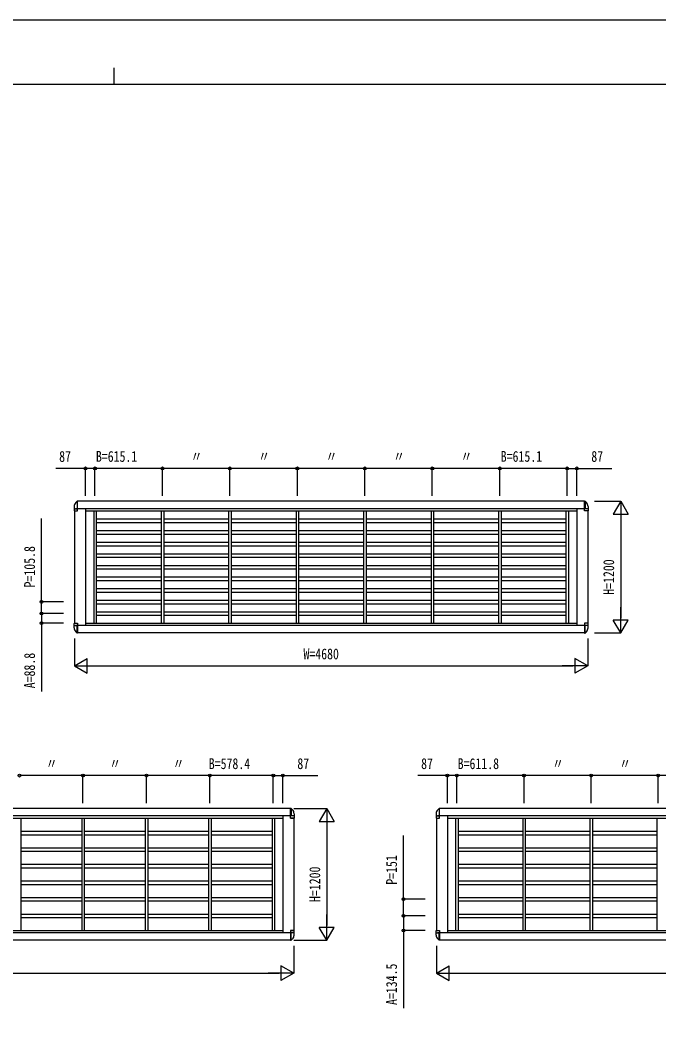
# Model space of a CAD drawing. Units: millimetres, scale not verified. Extents: x -12615 to 12615, y -8910 to 8910.
# Drawn here: x -870 to 4953, y -274 to 8910 of the extents above; entities that cross this region are included whole.
import ezdxf
from ezdxf.enums import TextEntityAlignment as Align

# ---------------------------------------------------------------- set-up
doc = ezdxf.new("R2010")
doc.units = ezdxf.units.MM
doc.header["$LTSCALE"] = 30
for name, color, linetype in [('0-2_YKK_A1', 4, 'Continuous'), ('0-3_YKK_D', 6, 'Continuous'), ('0-4_YKK_ZWAK', 7, 'Continuous')]:
    doc.layers.add(name, color=color, linetype=linetype)
doc.styles.add('ＭＳ ゴシック', font='')
doc.styles.get('ＭＳ ゴシック').set_extended_font_data('MS Gothic')

msp = doc.modelspace()

# ---------------------------------------------------------------- linework, layer by layer
at = {"layer": '0-2_YKK_A1'}
for p, q in [((-350.94, 4525.3), (-362.8, 4513.44)), ((-345.94, 4525.3), (-350.94, 4525.3)), ((-350.94, 4525.3), (-350.94, 4457)), ((-345.94, 4437), (-345.94, 4525.3)), ((4276.06, 4525), (-345.94, 4525)), ((4276.06, 4525.3), (4281.06, 4525.3)), ((4276.06, 4437), (4276.06, 4525.3)), ((4281.06, 4525.3), (4281.06, 4457)), ((4281.06, 4525.3), (4292.91, 4513.44)), ((-377.44, 4478.09), (-377.44, 4438)), ((-376.44, 4437), (-345.94, 4437)), ((-375.44, 4457), (-345.94, 4457)), ((-374.94, 4437), (-374.94, 3413)), ((4295.06, 4457), (-364.94, 4457)), ((-274.94, 4457), (-274.94, 3395)), ((-274.94, 4437), (4205.06, 4437)), ((-199.44, 4437), (-199.44, 3413)), ((-176.44, 4437), (-176.44, 3413)), ((415.7, 4437), (415.7, 3413)), ((438.7, 4437), (438.7, 3413)), ((1030.84, 4437), (1030.84, 3413)), ((1053.84, 4437), (1053.84, 3413)), ((1645.99, 4437), (1645.99, 3413)), ((1668.99, 4437), (1668.99, 3413)), ((2261.13, 4437), (2261.13, 3413)), ((2284.13, 4437), (2284.13, 3413)), ((2876.27, 4437), (2876.27, 3413)), ((2899.27, 4437), (2899.27, 3413)), ((3491.42, 4437), (3491.42, 3413)), ((3514.42, 4437), (3514.42, 3413)), ((4106.56, 4437), (4106.56, 3413)), ((4129.56, 4437), (4129.56, 3413)), ((4205.06, 4457), (4205.06, 3395)), ((4305.56, 4457), (4276.06, 4457)), ((4306.56, 4437), (4276.06, 4437)), ((4305.06, 4437), (4305.06, 3413)), ((4307.56, 4478.09), (4307.56, 4438)), ((-176.44, 4364.2), (415.7, 4364.2)), ((-176.44, 4332.2), (415.7, 4332.2)), ((438.7, 4364.2), (1030.84, 4364.2)), ((438.7, 4332.2), (1030.84, 4332.2)), ((1053.84, 4364.2), (1645.99, 4364.2)), ((1053.84, 4332.2), (1645.99, 4332.2)), ((1668.99, 4364.2), (2261.13, 4364.2)), ((1668.99, 4332.2), (2261.13, 4332.2)), ((2284.13, 4364.2), (2876.27, 4364.2)), ((2284.13, 4332.2), (2876.27, 4332.2)), ((2899.27, 4364.2), (3491.42, 4364.2)), ((2899.27, 4332.2), (3491.42, 4332.2)), ((3514.42, 4364.2), (4106.56, 4364.2)), ((3514.42, 4332.2), (4106.56, 4332.2)), ((-176.44, 4258.4), (415.7, 4258.4)), ((-176.44, 4226.4), (415.7, 4226.4)), ((438.7, 4258.4), (1030.84, 4258.4)), ((438.7, 4226.4), (1030.84, 4226.4)), ((1053.84, 4258.4), (1645.99, 4258.4)), ((1053.84, 4226.4), (1645.99, 4226.4)), ((1668.99, 4258.4), (2261.13, 4258.4)), ((1668.99, 4226.4), (2261.13, 4226.4)), ((2284.13, 4258.4), (2876.27, 4258.4)), ((2284.13, 4226.4), (2876.27, 4226.4)), ((2899.27, 4258.4), (3491.42, 4258.4)), ((2899.27, 4226.4), (3491.42, 4226.4)), ((3514.42, 4258.4), (4106.56, 4258.4)), ((3514.42, 4226.4), (4106.56, 4226.4)), ((-176.44, 4152.6), (415.7, 4152.6)), ((438.7, 4152.6), (1030.84, 4152.6)), ((1053.84, 4152.6), (1645.99, 4152.6)), ((1668.99, 4152.6), (2261.13, 4152.6)), ((2284.13, 4152.6), (2876.27, 4152.6)), ((2899.27, 4152.6), (3491.42, 4152.6)), ((3514.42, 4152.6), (4106.56, 4152.6)), ((-176.44, 4120.6), (415.7, 4120.6)), ((-176.44, 4046.8), (415.7, 4046.8)), ((438.7, 4120.6), (1030.84, 4120.6)), ((438.7, 4046.8), (1030.84, 4046.8)), ((1053.84, 4120.6), (1645.99, 4120.6)), ((1053.84, 4046.8), (1645.99, 4046.8)), ((1668.99, 4120.6), (2261.13, 4120.6)), ((1668.99, 4046.8), (2261.13, 4046.8)), ((2284.13, 4120.6), (2876.27, 4120.6)), ((2284.13, 4046.8), (2876.27, 4046.8)), ((2899.27, 4120.6), (3491.42, 4120.6)), ((2899.27, 4046.8), (3491.42, 4046.8)), ((3514.42, 4120.6), (4106.56, 4120.6)), ((3514.42, 4046.8), (4106.56, 4046.8)), ((-176.44, 4014.8), (415.7, 4014.8)), ((438.7, 4014.8), (1030.84, 4014.8)), ((1053.84, 4014.8), (1645.99, 4014.8)), ((1668.99, 4014.8), (2261.13, 4014.8)), ((2284.13, 4014.8), (2876.27, 4014.8)), ((2899.27, 4014.8), (3491.42, 4014.8)), ((3514.42, 4014.8), (4106.56, 4014.8)), ((-176.44, 3941), (415.7, 3941)), ((-176.44, 3909), (415.7, 3909)), ((438.7, 3941), (1030.84, 3941)), ((438.7, 3909), (1030.84, 3909)), ((1053.84, 3941), (1645.99, 3941)), ((1053.84, 3909), (1645.99, 3909)), ((1668.99, 3941), (2261.13, 3941)), ((1668.99, 3909), (2261.13, 3909)), ((2284.13, 3941), (2876.27, 3941)), ((2284.13, 3909), (2876.27, 3909)), ((2899.27, 3941), (3491.42, 3941)), ((2899.27, 3909), (3491.42, 3909)), ((3514.42, 3941), (4106.56, 3941)), ((3514.42, 3909), (4106.56, 3909)), ((-176.44, 3835.2), (415.7, 3835.2)), ((-176.44, 3803.2), (415.7, 3803.2)), ((438.7, 3835.2), (1030.84, 3835.2)), ((438.7, 3803.2), (1030.84, 3803.2)), ((1053.84, 3835.2), (1645.99, 3835.2)), ((1053.84, 3803.2), (1645.99, 3803.2)), ((1668.99, 3835.2), (2261.13, 3835.2)), ((1668.99, 3803.2), (2261.13, 3803.2)), ((2284.13, 3835.2), (2876.27, 3835.2)), ((2284.13, 3803.2), (2876.27, 3803.2)), ((2899.27, 3835.2), (3491.42, 3835.2)), ((2899.27, 3803.2), (3491.42, 3803.2)), ((3514.42, 3835.2), (4106.56, 3835.2)), ((3514.42, 3803.2), (4106.56, 3803.2)), ((-176.44, 3729.4), (415.7, 3729.4)), ((-176.44, 3697.4), (415.7, 3697.4)), ((438.7, 3729.4), (1030.84, 3729.4)), ((438.7, 3697.4), (1030.84, 3697.4)), ((1053.84, 3729.4), (1645.99, 3729.4)), ((1053.84, 3697.4), (1645.99, 3697.4)), ((1668.99, 3729.4), (2261.13, 3729.4)), ((1668.99, 3697.4), (2261.13, 3697.4)), ((2284.13, 3729.4), (2876.27, 3729.4)), ((2284.13, 3697.4), (2876.27, 3697.4)), ((2899.27, 3729.4), (3491.42, 3729.4)), ((2899.27, 3697.4), (3491.42, 3697.4)), ((3514.42, 3729.4), (4106.56, 3729.4)), ((3514.42, 3697.4), (4106.56, 3697.4)), ((-176.44, 3623.6), (415.7, 3623.6)), ((-176.44, 3591.6), (415.7, 3591.6)), ((438.7, 3623.6), (1030.84, 3623.6)), ((438.7, 3591.6), (1030.84, 3591.6)), ((1053.84, 3623.6), (1645.99, 3623.6)), ((1053.84, 3591.6), (1645.99, 3591.6)), ((1668.99, 3623.6), (2261.13, 3623.6)), ((1668.99, 3591.6), (2261.13, 3591.6)), ((2284.13, 3623.6), (2876.27, 3623.6)), ((2284.13, 3591.6), (2876.27, 3591.6)), ((2899.27, 3623.6), (3491.42, 3623.6)), ((2899.27, 3591.6), (3491.42, 3591.6)), ((3514.42, 3623.6), (4106.56, 3623.6)), ((3514.42, 3591.6), (4106.56, 3591.6)), ((-176.44, 3517.8), (415.7, 3517.8)), ((438.7, 3517.8), (1030.84, 3517.8)), ((1053.84, 3517.8), (1645.99, 3517.8)), ((1668.99, 3517.8), (2261.13, 3517.8)), ((2284.13, 3517.8), (2876.27, 3517.8)), ((2899.27, 3517.8), (3491.42, 3517.8)), ((3514.42, 3517.8), (4106.56, 3517.8)), ((-377.44, 3371.91), (-377.44, 3412)), ((-376.44, 3413), (-345.94, 3413)), ((-345.94, 3413), (-345.94, 3324.7)), ((-274.94, 3413), (4205.06, 3413)), ((-176.44, 3485.8), (415.7, 3485.8)), ((438.7, 3485.8), (1030.84, 3485.8)), ((1053.84, 3485.8), (1645.99, 3485.8)), ((1668.99, 3485.8), (2261.13, 3485.8)), ((2284.13, 3485.8), (2876.27, 3485.8)), ((2899.27, 3485.8), (3491.42, 3485.8)), ((3514.42, 3485.8), (4106.56, 3485.8)), ((4306.56, 3413), (4276.06, 3413)), ((4276.06, 3413), (4276.06, 3324.7)), ((4307.56, 3371.91), (4307.56, 3412)), ((-375.44, 3393), (-345.94, 3393)), ((4295.06, 3393), (-364.94, 3393)), ((-350.94, 3324.7), (-362.8, 3336.56)), ((-350.94, 3324.7), (-350.94, 3393)), ((-345.94, 3324.7), (-350.94, 3324.7)), ((4276.06, 3325), (-345.94, 3325)), ((4305.56, 3393), (4276.06, 3393)), ((4276.06, 3324.7), (4281.06, 3324.7)), ((4281.06, 3324.7), (4281.06, 3393)), ((4281.06, 3324.7), (4292.91, 3336.56)), ((1627.56, 1657), (-3944.94, 1657)), ((1601.36, 1725), (-3925.94, 1725)), ((1525.06, 1657), (1525.06, 595)), ((1596.06, 1725.3), (1601.06, 1725.3)), ((1596.06, 1637), (1596.06, 1725.3)), ((1625.56, 1657), (1596.06, 1657)), ((1601.06, 1725.3), (1601.06, 1657)), ((1601.06, 1725.3), (1612.91, 1713.44)), ((1627.56, 1678.09), (1627.56, 1638)), ((2922.56, 1678.09), (2922.56, 1638)), ((2924.56, 1657), (2954.06, 1657)), ((8776.06, 1657), (2935.06, 1657)), ((2949.06, 1725.3), (2937.2, 1713.44)), ((2954.06, 1725.3), (2949.06, 1725.3)), ((2949.06, 1725.3), (2949.06, 1657)), ((2954.06, 1637), (2954.06, 1725.3)), ((8776.06, 1725), (2954.06, 1725)), ((3025.06, 1657), (3025.06, 593)), ((-3854.94, 1637), (1525.06, 1637)), ((-864.22, 1637), (-864.22, 613)), ((-308.77, 1637), (-308.77, 613)), ((-285.77, 1637), (-285.77, 613)), ((269.67, 1637), (269.67, 613)), ((292.67, 1637), (292.67, 613)), ((848.11, 1637), (848.11, 613)), ((871.11, 1637), (871.11, 613)), ((1426.56, 1637), (1426.56, 613)), ((1449.56, 1637), (1449.56, 613)), ((1596.06, 1637), (1626.56, 1637)), ((1626.56, 1637), (1596.06, 1637)), ((1625.06, 1637), (1625.06, 613)), ((2923.56, 1637), (2954.06, 1637)), ((2925.06, 1637), (2925.06, 613)), ((3025.06, 1637), (8705.06, 1637)), ((3100.56, 1637), (3100.56, 613)), ((3123.56, 1637), (3123.56, 613)), ((3712.34, 1637), (3712.34, 613)), ((3735.34, 1637), (3735.34, 613)), ((4324.11, 1637), (4324.11, 613)), ((4347.11, 1637), (4347.11, 613)), ((4935.89, 1637), (4935.89, 613)), ((-864.22, 1518.5), (-308.77, 1518.5)), ((-864.22, 1486.5), (-308.77, 1486.5)), ((-285.77, 1518.5), (269.67, 1518.5)), ((-285.77, 1486.5), (269.67, 1486.5)), ((292.67, 1518.5), (848.11, 1518.5)), ((292.67, 1486.5), (848.11, 1486.5)), ((871.11, 1518.5), (1426.56, 1518.5)), ((871.11, 1486.5), (1426.56, 1486.5)), ((3123.56, 1518.5), (3712.34, 1518.5)), ((3123.56, 1486.5), (3712.34, 1486.5)), ((3735.34, 1518.5), (4324.11, 1518.5)), ((3735.34, 1486.5), (4324.11, 1486.5)), ((4347.11, 1518.5), (4935.89, 1518.5)), ((4347.11, 1486.5), (4935.89, 1486.5)), ((-864.22, 1367.5), (-308.77, 1367.5)), ((-864.22, 1335.5), (-308.77, 1335.5)), ((-285.77, 1367.5), (269.67, 1367.5)), ((-285.77, 1335.5), (269.67, 1335.5)), ((292.67, 1367.5), (848.11, 1367.5)), ((292.67, 1335.5), (848.11, 1335.5)), ((871.11, 1367.5), (1426.56, 1367.5)), ((871.11, 1335.5), (1426.56, 1335.5)), ((3123.56, 1367.5), (3712.34, 1367.5)), ((3123.56, 1335.5), (3712.34, 1335.5)), ((3735.34, 1367.5), (4324.11, 1367.5)), ((3735.34, 1335.5), (4324.11, 1335.5)), ((4347.11, 1367.5), (4935.89, 1367.5)), ((4347.11, 1335.5), (4935.89, 1335.5)), ((-864.22, 1216.5), (-308.77, 1216.5)), ((-285.77, 1216.5), (269.67, 1216.5)), ((292.67, 1216.5), (848.11, 1216.5)), ((871.11, 1216.5), (1426.56, 1216.5)), ((3123.56, 1216.5), (3712.34, 1216.5)), ((3735.34, 1216.5), (4324.11, 1216.5)), ((4347.11, 1216.5), (4935.89, 1216.5)), ((-864.22, 1184.5), (-308.77, 1184.5)), ((-285.77, 1184.5), (269.67, 1184.5)), ((292.67, 1184.5), (848.11, 1184.5)), ((871.11, 1184.5), (1426.56, 1184.5)), ((3123.56, 1184.5), (3712.34, 1184.5)), ((3735.34, 1184.5), (4324.11, 1184.5)), ((4347.11, 1184.5), (4935.89, 1184.5)), ((-864.22, 1065.5), (-308.77, 1065.5)), ((-864.22, 1033.5), (-308.77, 1033.5)), ((-285.77, 1065.5), (269.67, 1065.5)), ((-285.77, 1033.5), (269.67, 1033.5)), ((292.67, 1065.5), (848.11, 1065.5)), ((292.67, 1033.5), (848.11, 1033.5)), ((871.11, 1065.5), (1426.56, 1065.5)), ((871.11, 1033.5), (1426.56, 1033.5)), ((3123.56, 1065.5), (3712.34, 1065.5)), ((3123.56, 1033.5), (3712.34, 1033.5)), ((3735.34, 1065.5), (4324.11, 1065.5)), ((3735.34, 1033.5), (4324.11, 1033.5)), ((4347.11, 1065.5), (4935.89, 1065.5)), ((4347.11, 1033.5), (4935.89, 1033.5)), ((-864.22, 914.5), (-308.77, 914.5)), ((-864.22, 882.5), (-308.77, 882.5)), ((-285.77, 914.5), (269.67, 914.5)), ((-285.77, 882.5), (269.67, 882.5)), ((292.67, 914.5), (848.11, 914.5)), ((292.67, 882.5), (848.11, 882.5)), ((871.11, 914.5), (1426.56, 914.5)), ((871.11, 882.5), (1426.56, 882.5)), ((3123.56, 914.5), (3712.34, 914.5)), ((3123.56, 882.5), (3712.34, 882.5)), ((3735.34, 914.5), (4324.11, 914.5)), ((3735.34, 882.5), (4324.11, 882.5)), ((4347.11, 914.5), (4935.89, 914.5)), ((4347.11, 882.5), (4935.89, 882.5)), ((-864.22, 763.5), (-308.77, 763.5)), ((-285.77, 763.5), (269.67, 763.5)), ((292.67, 763.5), (848.11, 763.5)), ((871.11, 763.5), (1426.56, 763.5)), ((3123.56, 763.5), (3712.34, 763.5)), ((3735.34, 763.5), (4324.11, 763.5)), ((4347.11, 763.5), (4935.89, 763.5)), ((-864.22, 731.5), (-308.77, 731.5)), ((-285.77, 731.5), (269.67, 731.5)), ((292.67, 731.5), (848.11, 731.5)), ((871.11, 731.5), (1426.56, 731.5)), ((3123.56, 731.5), (3712.34, 731.5)), ((3735.34, 731.5), (4324.11, 731.5)), ((4347.11, 731.5), (4935.89, 731.5)), ((1627.56, 593), (-3944.94, 593)), ((-3854.94, 613), (1525.06, 613)), ((1596.06, 613), (1626.56, 613)), ((1626.56, 613), (1596.06, 613)), ((1596.06, 613), (1596.06, 524.7)), ((1625.56, 593), (1596.06, 593)), ((1601.06, 524.7), (1601.06, 593)), ((1627.56, 571.91), (1627.56, 612)), ((2922.56, 571.91), (2922.56, 612)), ((2923.56, 613), (2954.06, 613)), ((2924.56, 593), (2954.06, 593)), ((8776.06, 593), (2935.06, 593)), ((2949.06, 524.7), (2949.06, 593)), ((2954.06, 613), (2954.06, 524.7)), ((3025.06, 613), (8705.06, 613)), ((1601.36, 525), (-3925.94, 525)), ((1596.06, 524.7), (1601.06, 524.7)), ((1601.06, 524.7), (1612.91, 536.56)), ((2949.06, 524.7), (2937.2, 536.56)), ((2954.06, 524.7), (2949.06, 524.7)), ((8776.06, 525), (2954.06, 525))]:
    msp.add_line(p, q, dxfattribs=at)
for centre, radius, start, end in [((-327.44, 4478.09), 50, 135, 180), ((4257.56, 4478.09), 50, 0, 45), ((-376.44, 4438), 1, 180, 270), ((4306.56, 4438), 1, 270, 0), ((-376.44, 3412), 1, 90, 180), ((4306.56, 3412), 1, 0, 90), ((-327.44, 3371.91), 50, 180, 225), ((4257.56, 3371.91), 50, 315, 0), ((1577.56, 1678.09), 50, 0, 45), ((2972.56, 1678.09), 50, 135, 180), ((1626.56, 1638), 1, 270, 0), ((2923.56, 1638), 1, 180, 270), ((1577.56, 571.91), 50, 315, 0), ((1626.56, 612), 1, 0, 90), ((2923.56, 612), 1, 90, 180), ((2972.56, 571.91), 50, 180, 225)]:
    msp.add_arc(centre, radius, start, end, dxfattribs=at)
at = {"layer": '0-3_YKK_D'}
for p, q in [((-274.94, 4575), (-274.94, 4826)), ((-187.94, 4575), (-187.94, 4826)), ((-187.94, 4575), (-187.94, 4826)), ((427.2, 4825), (-187.94, 4825)), ((427.2, 4575), (427.2, 4826)), ((427.2, 4575), (427.2, 4826)), ((1042.34, 4825), (427.2, 4825)), ((1042.34, 4575), (1042.34, 4826)), ((1042.34, 4575), (1042.34, 4826)), ((1657.49, 4825), (1042.34, 4825)), ((1657.49, 4575), (1657.49, 4826)), ((1657.49, 4575), (1657.49, 4826)), ((2272.63, 4825), (1657.49, 4825)), ((2272.63, 4575), (2272.63, 4826)), ((2272.63, 4575), (2272.63, 4826)), ((2887.77, 4825), (2272.63, 4825)), ((2887.77, 4575), (2887.77, 4826)), ((2887.77, 4575), (2887.77, 4826)), ((3502.92, 4825), (2887.77, 4825)), ((3502.92, 4575), (3502.92, 4826)), ((3502.92, 4575), (3502.92, 4826)), ((4118.06, 4825), (3502.92, 4825)), ((4118.06, 4575), (4118.06, 4826)), ((4118.06, 4575), (4118.06, 4826)), ((4205.06, 4575), (4205.06, 4826)), ((4365.06, 4525), (4606.06, 4525)), ((4605.06, 4525), (4537.56, 4408.09)), ((4605.06, 4525), (4672.56, 4408.09)), ((4605.06, 4525), (4605.06, 4291.17)), ((4537.56, 4408.09), (4672.56, 4408.09)), ((4605.06, 4390), (4605.06, 3460)), ((-475.94, 3607.6), (-675.94, 3607.6)), ((-475.94, 3501.8), (-675.94, 3501.8)), ((-475.94, 3501.8), (-675.94, 3501.8)), ((4605.06, 3325), (4605.06, 3558.83)), ((-475.94, 3413), (-675.94, 3413)), ((4605.06, 3325), (4537.56, 3441.91)), ((4672.56, 3441.91), (4537.56, 3441.91)), ((4605.06, 3325), (4672.56, 3441.91)), ((4365.06, 3325), (4606.06, 3325)), ((-374.94, 3275), (-374.94, 3024)), ((4305.06, 3275), (4305.06, 3024)), ((-374.94, 3025), (-258.03, 3092.5)), ((-258.03, 2957.5), (-258.03, 3092.5)), ((4305.06, 3025), (4188.15, 3092.5)), ((4188.15, 3092.5), (4188.15, 2957.5)), ((-374.94, 3025), (-258.03, 2957.5)), ((-374.94, 3025), (-141.11, 3025)), ((-239.94, 3025), (4170.06, 3025)), ((4305.06, 3025), (4071.23, 3025)), ((4305.06, 3025), (4188.15, 2957.5)), ((-297.27, 2025), (-875.72, 2025)), ((-297.27, 1775), (-297.27, 2026)), ((-297.27, 1775), (-297.27, 2026)), ((281.17, 2025), (-297.27, 2025)), ((281.17, 1775), (281.17, 2026)), ((281.17, 1775), (281.17, 2026)), ((859.61, 2025), (281.17, 2025)), ((859.61, 1775), (859.61, 2026)), ((859.61, 1775), (859.61, 2026)), ((1438.06, 2025), (859.61, 2025)), ((1438.06, 1775), (1438.06, 2026)), ((1438.06, 1775), (1438.06, 2026)), ((1525.06, 1775), (1525.06, 2026)), ((3025.06, 1775), (3025.06, 2026)), ((3112.06, 1775), (3112.06, 2026)), ((3112.06, 1775), (3112.06, 2026)), ((3723.84, 2025), (3112.06, 2025)), ((3723.84, 1775), (3723.84, 2026)), ((3723.84, 1775), (3723.84, 2026)), ((4335.61, 2025), (3723.84, 2025)), ((4335.61, 1775), (4335.61, 2026)), ((4335.61, 1775), (4335.61, 2026)), ((4947.39, 2025), (4335.61, 2025)), ((4947.39, 1775), (4947.39, 2026)), ((4947.39, 1775), (4947.39, 2026)), ((5559.17, 2025), (4947.39, 2025)), ((1626.06, 1725), (1926.06, 1725)), ((1925.06, 1725), (1857.56, 1608.09)), ((1925.06, 1725), (1992.56, 1608.09)), ((1925.06, 1725), (1925.06, 1491.17)), ((1857.56, 1608.09), (1992.56, 1608.09)), ((1925.06, 1590), (1925.06, 660)), ((2824.06, 898.5), (2624.06, 898.5)), ((1925.06, 525), (1925.06, 758.83)), ((2824.06, 747.5), (2624.06, 747.5)), ((2824.06, 747.5), (2624.06, 747.5)), ((1925.06, 525), (1857.56, 641.91)), ((1992.56, 641.91), (1857.56, 641.91)), ((1925.06, 525), (1992.56, 641.91)), ((2824.06, 613), (2624.06, 613)), ((1625.06, 475), (1625.06, 224)), ((1626.06, 525), (1926.06, 525)), ((2925.06, 475), (2925.06, 224)), ((1625.06, 225), (1508.15, 292.5)), ((1508.15, 292.5), (1508.15, 157.5)), ((2925.06, 225), (3041.97, 292.5)), ((3041.97, 157.5), (3041.97, 292.5)), ((-3819.94, 225), (1490.06, 225)), ((1625.06, 225), (1391.23, 225)), ((1625.06, 225), (1508.15, 157.5)), ((2925.06, 225), (3041.97, 157.5)), ((2925.06, 225), (3158.89, 225)), ((3060.06, 225), (8670.06, 225))]:
    msp.add_line(p, q, dxfattribs=at)
for points in [[(-187.94, 4825), (-274.94, 4825), (-544.34, 4825)], [(4118.06, 4825), (4205.06, 4825), (4525.46, 4825)], [(-674.94, 3501.8), (-674.94, 3607.6), (-674.94, 4367.2)], [(-674.94, 3501.8), (-674.94, 3413), (-674.94, 2790.8)], [(1438.06, 2025), (1525.06, 2025), (1845.46, 2025)], [(3112.06, 2025), (3025.06, 2025), (2755.66, 2025)], [(2625.06, 747.5), (2625.06, 898.5), (2625.06, 1478.1)], [(2625.06, 747.5), (2625.06, 613), (2625.06, -95.6)]]:
    msp.add_lwpolyline(points, dxfattribs=at)
for centre in [(-274.94, 4825), (-187.94, 4825), (-187.94, 4825), (427.2, 4825), (427.2, 4825), (1042.34, 4825), (1042.34, 4825), (1657.49, 4825), (1657.49, 4825), (2272.63, 4825), (2272.63, 4825), (2887.77, 4825), (2887.77, 4825), (3502.92, 4825), (3502.92, 4825), (4118.06, 4825), (4118.06, 4825), (4205.06, 4825), (-674.94, 3607.6), (-674.94, 3501.8), (-674.94, 3501.8), (-674.94, 3413), (-875.72, 2025), (-875.72, 2025), (-297.27, 2025), (-297.27, 2025), (281.17, 2025), (281.17, 2025), (859.61, 2025), (859.61, 2025), (1438.06, 2025), (1438.06, 2025), (1525.06, 2025), (3025.06, 2025), (3112.06, 2025), (3112.06, 2025), (3723.84, 2025), (3723.84, 2025), (4335.61, 2025), (4335.61, 2025), (4947.39, 2025), (4947.39, 2025), (2625.06, 898.5), (2625.06, 747.5), (2625.06, 747.5), (2625.06, 613)]:
    msp.add_circle(centre, 12.75, dxfattribs=at)
at = {"layer": '0-4_YKK_ZWAK'}
for p, q in [((-14.94, 8475), (-14.94, 8325)), ((11685.06, 8325), (-11714.94, 8325))]:
    msp.add_line(p, q, dxfattribs=at)
msp.add_lwpolyline([(-12615, -8910), (12615, -8910), (12615, 8910), (-12615, 8910)], close=True, dxfattribs=at)

# ---------------------------------------------------------------- texts
at = {"layer": '0-3_YKK_D', "style": 'ＭＳ ゴシック', "width": 0.8}
for s, p in [('87', (-514.34, 4855)), ('B=615.1', (-179.17, 4855)), ('〃', (684.37, 4855)), ('〃', (1299.52, 4855)), ('〃', (1914.66, 4855)), ('〃', (2529.8, 4855)), ('〃', (3144.94, 4855)), ('B=615.1', (3511.69, 4855)), ('87', (4337.06, 4855)), ('W=4680', (1713.06, 3055)), ('〃', (-636.9, 2055)), ('〃', (-58.45, 2055)), ('〃', (519.99, 2055)), ('B=578.4', (850.04, 2055)), ('87', (1657.06, 2055)), ('87', (2785.66, 2055)), ('B=611.8', (3119.15, 2055)), ('〃', (3979.33, 2055)), ('〃', (4591.1, 2055))]:
    msp.add_text(s, height=98.97, dxfattribs=at).set_placement(p, align=Align.BOTTOM_LEFT)
for s, p in [('P=105.8', (-704.94, 3739.6)), ('H=1200', (4575.06, 3673)), ('A=88.8', (-704.94, 2820.8)), ('P=151', (2595.06, 1030.5)), ('H=1200', (1895.06, 873)), ('A=134.5', (2595.06, -65.6))]:
    msp.add_text(s, height=98.97, rotation=90, dxfattribs=at).set_placement(p, align=Align.BOTTOM_LEFT)

doc.saveas('drawing.dxf')
